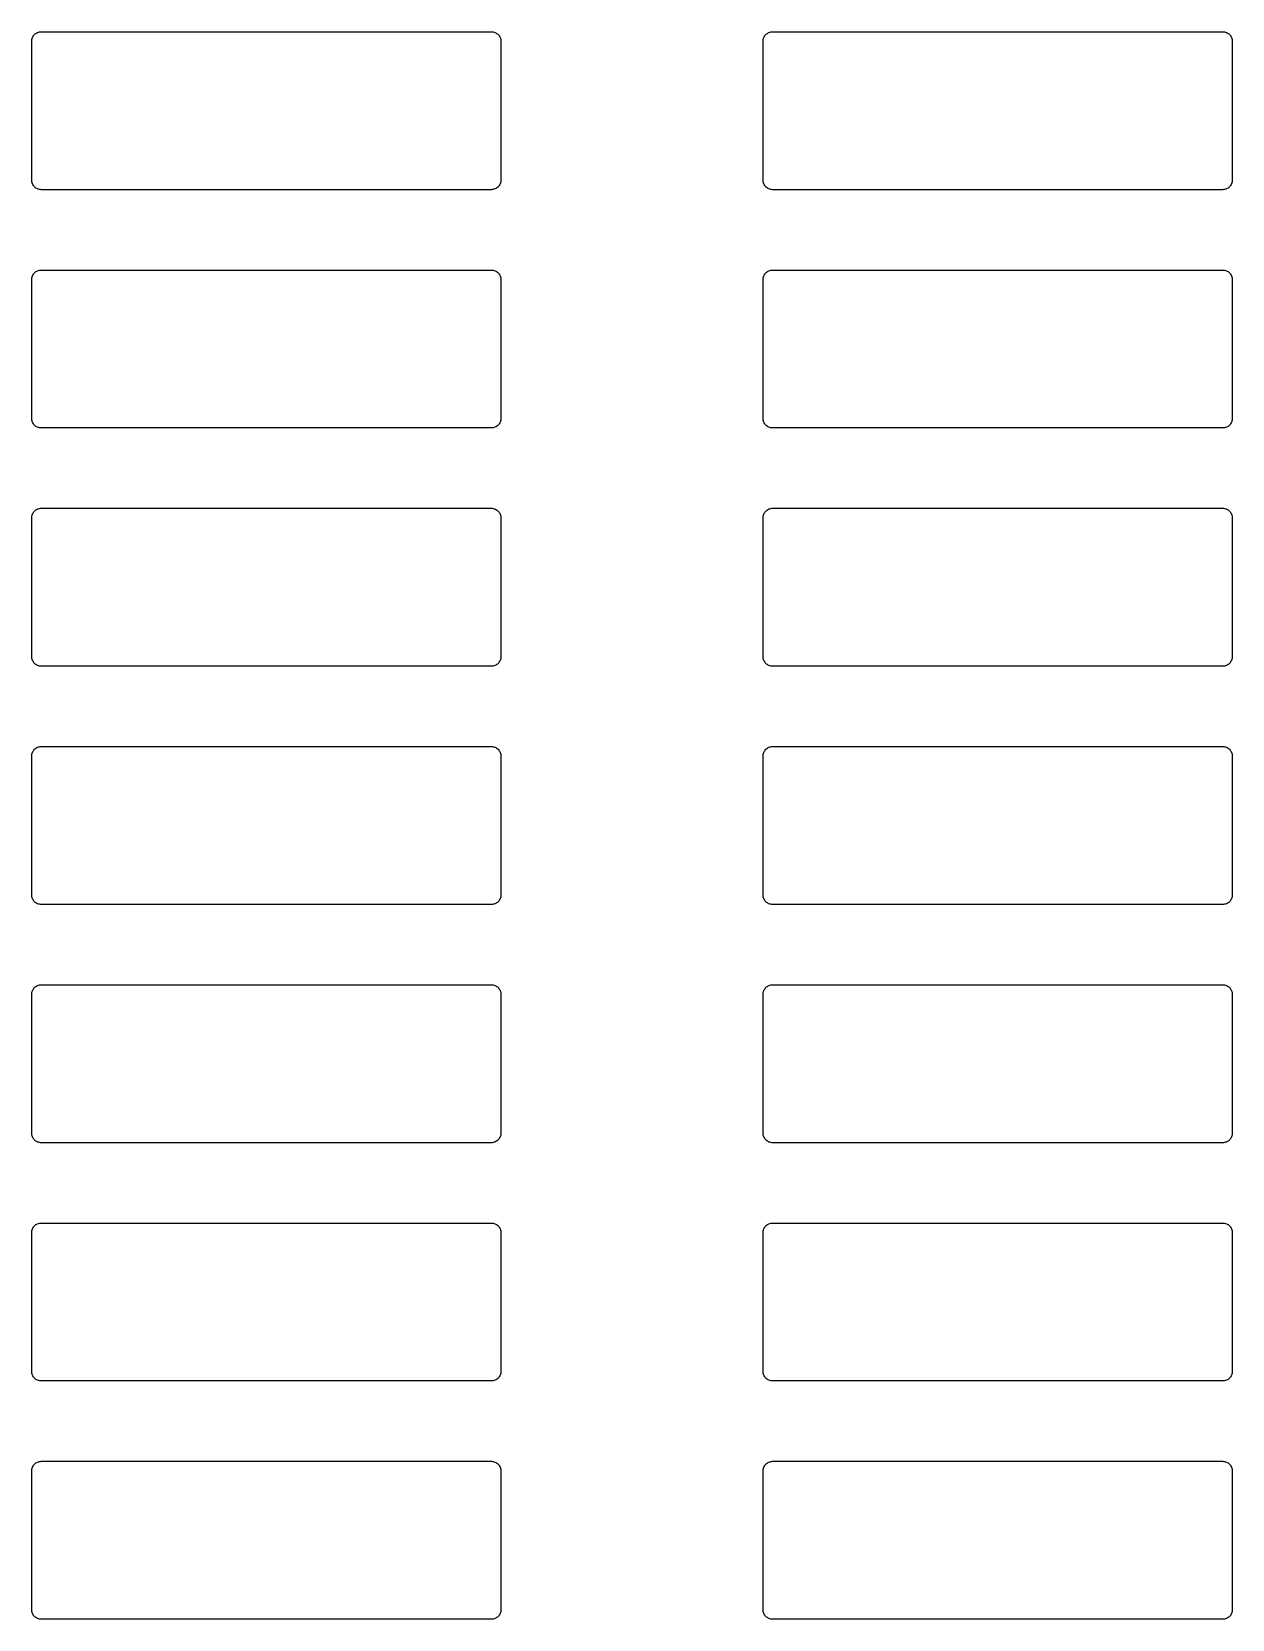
# Model space of a CAD drawing. Extents: x 0.49 to 2.43, y -7.79 to -4.97.
# Drawn here: x 1.8425 to 2.0945, y -5.8162 to -5.483 of the extents above; entities that cross this region are included whole.
import ezdxf

# ---------------------------------------------------------------- set-up
doc = ezdxf.new("R2010")
doc.units = 0
doc.header["$MEASUREMENT"] = 0
doc.layers.add('BLACK', color=7, linetype='CONTINUOUS')

msp = doc.modelspace()

# ---------------------------------------------------------------- linework, layer by layer
at = {"layer": 'BLACK', "linetype": 'CONTINUOUS'}
for p, q in [((1.84294, -5.48377), (1.84307, -5.48362)), ((1.84307, -5.48362), (1.84321, -5.48349)), ((1.84321, -5.48349), (1.84337, -5.48337)), ((1.84337, -5.48337), (1.84354, -5.48327)), ((1.84354, -5.48327), (1.84372, -5.48318)), ((1.84372, -5.48318), (1.84391, -5.48312)), ((1.84391, -5.48312), (1.8441, -5.48307)), ((1.8441, -5.48307), (1.84429, -5.48304)), ((1.84429, -5.48304), (1.84449, -5.48303)), ((1.84449, -5.48303), (1.93898, -5.48303)), ((1.93898, -5.48303), (1.93917, -5.48304)), ((1.93917, -5.48304), (1.93937, -5.48307)), ((1.93937, -5.48307), (1.93956, -5.48312)), ((1.93956, -5.48312), (1.93974, -5.48318)), ((1.93974, -5.48318), (1.93992, -5.48327)), ((1.93992, -5.48327), (1.94009, -5.48337)), ((1.94009, -5.48337), (1.94025, -5.48349)), ((1.94025, -5.48349), (1.9404, -5.48362)), ((1.9404, -5.48362), (1.94053, -5.48377)), ((1.99648, -5.48377), (1.99661, -5.48362)), ((1.99661, -5.48362), (1.99676, -5.48349)), ((1.99676, -5.48349), (1.99692, -5.48337)), ((1.99692, -5.48337), (1.99708, -5.48327)), ((1.99708, -5.48327), (1.99726, -5.48318)), ((1.99726, -5.48318), (1.99745, -5.48312)), ((1.99745, -5.48312), (1.99764, -5.48307)), ((1.99764, -5.48307), (1.99783, -5.48304)), ((1.99783, -5.48304), (1.99803, -5.48303)), ((1.99803, -5.48303), (2.09252, -5.48303)), ((2.09252, -5.48303), (2.09272, -5.48304)), ((2.09272, -5.48304), (2.09291, -5.48307)), ((2.09291, -5.48307), (2.0931, -5.48312)), ((2.0931, -5.48312), (2.09329, -5.48318)), ((2.09329, -5.48318), (2.09347, -5.48327)), ((2.09347, -5.48327), (2.09364, -5.48337)), ((2.09364, -5.48337), (2.09379, -5.48349)), ((2.09379, -5.48349), (2.09394, -5.48362)), ((2.09394, -5.48362), (2.09407, -5.48377)), ((1.84248, -5.48504), (1.84249, -5.48484)), ((1.84248, -5.51417), (1.84248, -5.48504)), ((1.84249, -5.48484), (1.84252, -5.48465)), ((1.84252, -5.48465), (1.84257, -5.48446)), ((1.84257, -5.48446), (1.84263, -5.48427)), ((1.84263, -5.48427), (1.84272, -5.48409)), ((1.84272, -5.48409), (1.84282, -5.48392)), ((1.84282, -5.48392), (1.84294, -5.48377)), ((1.94053, -5.48377), (1.94065, -5.48392)), ((1.94065, -5.48392), (1.94075, -5.48409)), ((1.94075, -5.48409), (1.94083, -5.48427)), ((1.94083, -5.48427), (1.9409, -5.48446)), ((1.9409, -5.48446), (1.94095, -5.48465)), ((1.94095, -5.48465), (1.94097, -5.48484)), ((1.94097, -5.48484), (1.94098, -5.48504)), ((1.94098, -5.48504), (1.94098, -5.51417)), ((1.99602, -5.48504), (1.99603, -5.48484)), ((1.99602, -5.51417), (1.99602, -5.48504)), ((1.99603, -5.48484), (1.99606, -5.48465)), ((1.99606, -5.48465), (1.99611, -5.48446)), ((1.99611, -5.48446), (1.99618, -5.48427)), ((1.99618, -5.48427), (1.99626, -5.48409)), ((1.99626, -5.48409), (1.99636, -5.48392)), ((1.99636, -5.48392), (1.99648, -5.48377)), ((2.09407, -5.48377), (2.09419, -5.48392)), ((2.09419, -5.48392), (2.09429, -5.48409)), ((2.09429, -5.48409), (2.09437, -5.48427)), ((2.09437, -5.48427), (2.09444, -5.48446)), ((2.09444, -5.48446), (2.09449, -5.48465)), ((2.09449, -5.48465), (2.09452, -5.48484)), ((2.09452, -5.48484), (2.09453, -5.48504)), ((2.09453, -5.48504), (2.09453, -5.51417)), ((1.84249, -5.51437), (1.84248, -5.51417)), ((1.84252, -5.51456), (1.84249, -5.51437)), ((1.84257, -5.51476), (1.84252, -5.51456)), ((1.84263, -5.51494), (1.84257, -5.51476)), ((1.84272, -5.51512), (1.84263, -5.51494)), ((1.84282, -5.51529), (1.84272, -5.51512)), ((1.84294, -5.51545), (1.84282, -5.51529)), ((1.84307, -5.51559), (1.84294, -5.51545)), ((1.84321, -5.51573), (1.84307, -5.51559)), ((1.84337, -5.51584), (1.84321, -5.51573)), ((1.84354, -5.51594), (1.84337, -5.51584)), ((1.84372, -5.51603), (1.84354, -5.51594)), ((1.84391, -5.51609), (1.84372, -5.51603)), ((1.8441, -5.51614), (1.84391, -5.51609)), ((1.84429, -5.51617), (1.8441, -5.51614)), ((1.84449, -5.51618), (1.84429, -5.51617)), ((1.93898, -5.51618), (1.84449, -5.51618)), ((1.93917, -5.51617), (1.93898, -5.51618)), ((1.93937, -5.51614), (1.93917, -5.51617)), ((1.93956, -5.51609), (1.93937, -5.51614)), ((1.93974, -5.51603), (1.93956, -5.51609)), ((1.93992, -5.51594), (1.93974, -5.51603)), ((1.94009, -5.51584), (1.93992, -5.51594)), ((1.94025, -5.51573), (1.94009, -5.51584)), ((1.9404, -5.51559), (1.94025, -5.51573)), ((1.94053, -5.51545), (1.9404, -5.51559)), ((1.94065, -5.51529), (1.94053, -5.51545)), ((1.94075, -5.51512), (1.94065, -5.51529)), ((1.94083, -5.51494), (1.94075, -5.51512)), ((1.9409, -5.51476), (1.94083, -5.51494)), ((1.94095, -5.51456), (1.9409, -5.51476)), ((1.94097, -5.51437), (1.94095, -5.51456)), ((1.94098, -5.51417), (1.94097, -5.51437)), ((1.99603, -5.51437), (1.99602, -5.51417)), ((1.99606, -5.51456), (1.99603, -5.51437)), ((1.99611, -5.51476), (1.99606, -5.51456)), ((1.99618, -5.51494), (1.99611, -5.51476)), ((1.99626, -5.51512), (1.99618, -5.51494)), ((1.99636, -5.51529), (1.99626, -5.51512)), ((1.99648, -5.51545), (1.99636, -5.51529)), ((1.99661, -5.51559), (1.99648, -5.51545)), ((1.99676, -5.51573), (1.99661, -5.51559)), ((1.99692, -5.51584), (1.99676, -5.51573)), ((1.99708, -5.51594), (1.99692, -5.51584)), ((1.99726, -5.51603), (1.99708, -5.51594)), ((1.99745, -5.51609), (1.99726, -5.51603)), ((1.99764, -5.51614), (1.99745, -5.51609)), ((1.99783, -5.51617), (1.99764, -5.51614)), ((1.99803, -5.51618), (1.99783, -5.51617)), ((2.09252, -5.51618), (1.99803, -5.51618)), ((2.09272, -5.51617), (2.09252, -5.51618)), ((2.09291, -5.51614), (2.09272, -5.51617)), ((2.0931, -5.51609), (2.09291, -5.51614)), ((2.09329, -5.51603), (2.0931, -5.51609)), ((2.09347, -5.51594), (2.09329, -5.51603)), ((2.09364, -5.51584), (2.09347, -5.51594)), ((2.09379, -5.51573), (2.09364, -5.51584)), ((2.09394, -5.51559), (2.09379, -5.51573)), ((2.09407, -5.51545), (2.09394, -5.51559)), ((2.09419, -5.51529), (2.09407, -5.51545)), ((2.09429, -5.51512), (2.09419, -5.51529)), ((2.09437, -5.51494), (2.09429, -5.51512)), ((2.09444, -5.51476), (2.09437, -5.51494)), ((2.09449, -5.51456), (2.09444, -5.51476)), ((2.09452, -5.51437), (2.09449, -5.51456)), ((2.09453, -5.51417), (2.09452, -5.51437)), ((1.84294, -5.53377), (1.84307, -5.53362)), ((1.84307, -5.53362), (1.84321, -5.53349)), ((1.84321, -5.53349), (1.84337, -5.53337)), ((1.84337, -5.53337), (1.84354, -5.53327)), ((1.84354, -5.53327), (1.84372, -5.53318)), ((1.84372, -5.53318), (1.84391, -5.53312)), ((1.84391, -5.53312), (1.8441, -5.53307)), ((1.8441, -5.53307), (1.84429, -5.53304)), ((1.84429, -5.53304), (1.84449, -5.53303)), ((1.84449, -5.53303), (1.93898, -5.53303)), ((1.93898, -5.53303), (1.93917, -5.53304)), ((1.93917, -5.53304), (1.93937, -5.53307)), ((1.93937, -5.53307), (1.93956, -5.53312)), ((1.93956, -5.53312), (1.93974, -5.53318)), ((1.93974, -5.53318), (1.93992, -5.53327)), ((1.93992, -5.53327), (1.94009, -5.53337)), ((1.94009, -5.53337), (1.94025, -5.53349)), ((1.94025, -5.53349), (1.9404, -5.53362)), ((1.9404, -5.53362), (1.94053, -5.53377)), ((1.99648, -5.53377), (1.99661, -5.53362)), ((1.99661, -5.53362), (1.99676, -5.53349)), ((1.99676, -5.53349), (1.99692, -5.53337)), ((1.99692, -5.53337), (1.99708, -5.53327)), ((1.99708, -5.53327), (1.99726, -5.53318)), ((1.99726, -5.53318), (1.99745, -5.53312)), ((1.99745, -5.53312), (1.99764, -5.53307)), ((1.99764, -5.53307), (1.99783, -5.53304)), ((1.99783, -5.53304), (1.99803, -5.53303)), ((1.99803, -5.53303), (2.09252, -5.53303)), ((2.09252, -5.53303), (2.09272, -5.53304)), ((2.09272, -5.53304), (2.09291, -5.53307)), ((2.09291, -5.53307), (2.0931, -5.53312)), ((2.0931, -5.53312), (2.09329, -5.53318)), ((2.09329, -5.53318), (2.09347, -5.53327)), ((2.09347, -5.53327), (2.09364, -5.53337)), ((2.09364, -5.53337), (2.09379, -5.53349)), ((2.09379, -5.53349), (2.09394, -5.53362)), ((2.09394, -5.53362), (2.09407, -5.53377)), ((1.84248, -5.53504), (1.84249, -5.53484)), ((1.84248, -5.56417), (1.84248, -5.53504)), ((1.84249, -5.53484), (1.84252, -5.53465)), ((1.84252, -5.53465), (1.84257, -5.53446)), ((1.84257, -5.53446), (1.84263, -5.53427)), ((1.84263, -5.53427), (1.84272, -5.53409)), ((1.84272, -5.53409), (1.84282, -5.53392)), ((1.84282, -5.53392), (1.84294, -5.53377)), ((1.94053, -5.53377), (1.94065, -5.53392)), ((1.94065, -5.53392), (1.94075, -5.53409)), ((1.94075, -5.53409), (1.94083, -5.53427)), ((1.94083, -5.53427), (1.9409, -5.53446)), ((1.9409, -5.53446), (1.94095, -5.53465)), ((1.94095, -5.53465), (1.94097, -5.53484)), ((1.94097, -5.53484), (1.94098, -5.53504)), ((1.94098, -5.53504), (1.94098, -5.56417)), ((1.99602, -5.53504), (1.99603, -5.53484)), ((1.99602, -5.56417), (1.99602, -5.53504)), ((1.99603, -5.53484), (1.99606, -5.53465)), ((1.99606, -5.53465), (1.99611, -5.53446)), ((1.99611, -5.53446), (1.99618, -5.53427)), ((1.99618, -5.53427), (1.99626, -5.53409)), ((1.99626, -5.53409), (1.99636, -5.53392)), ((1.99636, -5.53392), (1.99648, -5.53377)), ((2.09407, -5.53377), (2.09419, -5.53392)), ((2.09419, -5.53392), (2.09429, -5.53409)), ((2.09429, -5.53409), (2.09437, -5.53427)), ((2.09437, -5.53427), (2.09444, -5.53446)), ((2.09444, -5.53446), (2.09449, -5.53465)), ((2.09449, -5.53465), (2.09452, -5.53484)), ((2.09452, -5.53484), (2.09453, -5.53504)), ((2.09453, -5.53504), (2.09453, -5.56417)), ((1.84249, -5.56437), (1.84248, -5.56417)), ((1.84252, -5.56456), (1.84249, -5.56437)), ((1.84257, -5.56476), (1.84252, -5.56456)), ((1.84263, -5.56494), (1.84257, -5.56476)), ((1.84272, -5.56512), (1.84263, -5.56494)), ((1.84282, -5.56529), (1.84272, -5.56512)), ((1.84294, -5.56545), (1.84282, -5.56529)), ((1.84307, -5.56559), (1.84294, -5.56545)), ((1.84321, -5.56573), (1.84307, -5.56559)), ((1.84337, -5.56584), (1.84321, -5.56573)), ((1.84354, -5.56594), (1.84337, -5.56584)), ((1.84372, -5.56603), (1.84354, -5.56594)), ((1.84391, -5.56609), (1.84372, -5.56603)), ((1.8441, -5.56614), (1.84391, -5.56609)), ((1.84429, -5.56617), (1.8441, -5.56614)), ((1.84449, -5.56618), (1.84429, -5.56617)), ((1.93898, -5.56618), (1.84449, -5.56618)), ((1.93917, -5.56617), (1.93898, -5.56618)), ((1.93937, -5.56614), (1.93917, -5.56617)), ((1.93956, -5.56609), (1.93937, -5.56614)), ((1.93974, -5.56603), (1.93956, -5.56609)), ((1.93992, -5.56594), (1.93974, -5.56603)), ((1.94009, -5.56584), (1.93992, -5.56594)), ((1.94025, -5.56573), (1.94009, -5.56584)), ((1.9404, -5.56559), (1.94025, -5.56573)), ((1.94053, -5.56545), (1.9404, -5.56559)), ((1.94065, -5.56529), (1.94053, -5.56545)), ((1.94075, -5.56512), (1.94065, -5.56529)), ((1.94083, -5.56494), (1.94075, -5.56512)), ((1.9409, -5.56476), (1.94083, -5.56494)), ((1.94095, -5.56456), (1.9409, -5.56476)), ((1.94097, -5.56437), (1.94095, -5.56456)), ((1.94098, -5.56417), (1.94097, -5.56437)), ((1.99603, -5.56437), (1.99602, -5.56417)), ((1.99606, -5.56456), (1.99603, -5.56437)), ((1.99611, -5.56476), (1.99606, -5.56456)), ((1.99618, -5.56494), (1.99611, -5.56476)), ((1.99626, -5.56512), (1.99618, -5.56494)), ((1.99636, -5.56529), (1.99626, -5.56512)), ((1.99648, -5.56545), (1.99636, -5.56529)), ((1.99661, -5.56559), (1.99648, -5.56545)), ((1.99676, -5.56573), (1.99661, -5.56559)), ((1.99692, -5.56584), (1.99676, -5.56573)), ((1.99708, -5.56594), (1.99692, -5.56584)), ((1.99726, -5.56603), (1.99708, -5.56594)), ((1.99745, -5.56609), (1.99726, -5.56603)), ((1.99764, -5.56614), (1.99745, -5.56609)), ((1.99783, -5.56617), (1.99764, -5.56614)), ((1.99803, -5.56618), (1.99783, -5.56617)), ((2.09252, -5.56618), (1.99803, -5.56618)), ((2.09272, -5.56617), (2.09252, -5.56618)), ((2.09291, -5.56614), (2.09272, -5.56617)), ((2.0931, -5.56609), (2.09291, -5.56614)), ((2.09329, -5.56603), (2.0931, -5.56609)), ((2.09347, -5.56594), (2.09329, -5.56603)), ((2.09364, -5.56584), (2.09347, -5.56594)), ((2.09379, -5.56573), (2.09364, -5.56584)), ((2.09394, -5.56559), (2.09379, -5.56573)), ((2.09407, -5.56545), (2.09394, -5.56559)), ((2.09419, -5.56529), (2.09407, -5.56545)), ((2.09429, -5.56512), (2.09419, -5.56529)), ((2.09437, -5.56494), (2.09429, -5.56512)), ((2.09444, -5.56476), (2.09437, -5.56494)), ((2.09449, -5.56456), (2.09444, -5.56476)), ((2.09452, -5.56437), (2.09449, -5.56456)), ((2.09453, -5.56417), (2.09452, -5.56437)), ((1.84307, -5.58362), (1.84321, -5.58349)), ((1.84321, -5.58349), (1.84337, -5.58337)), ((1.84337, -5.58337), (1.84354, -5.58327)), ((1.84354, -5.58327), (1.84372, -5.58318)), ((1.84372, -5.58318), (1.84391, -5.58312)), ((1.84391, -5.58312), (1.8441, -5.58307)), ((1.8441, -5.58307), (1.84429, -5.58304)), ((1.84429, -5.58304), (1.84449, -5.58303)), ((1.84449, -5.58303), (1.93898, -5.58303)), ((1.93898, -5.58303), (1.93917, -5.58304)), ((1.93917, -5.58304), (1.93937, -5.58307)), ((1.93937, -5.58307), (1.93956, -5.58312)), ((1.93956, -5.58312), (1.93974, -5.58318)), ((1.93974, -5.58318), (1.93992, -5.58327)), ((1.93992, -5.58327), (1.94009, -5.58337)), ((1.94009, -5.58337), (1.94025, -5.58349)), ((1.94025, -5.58349), (1.9404, -5.58362)), ((1.99661, -5.58362), (1.99676, -5.58349)), ((1.99676, -5.58349), (1.99692, -5.58337)), ((1.99692, -5.58337), (1.99708, -5.58327)), ((1.99708, -5.58327), (1.99726, -5.58318)), ((1.99726, -5.58318), (1.99745, -5.58312)), ((1.99745, -5.58312), (1.99764, -5.58307)), ((1.99764, -5.58307), (1.99783, -5.58304)), ((1.99783, -5.58304), (1.99803, -5.58303)), ((1.99803, -5.58303), (2.09252, -5.58303)), ((2.09252, -5.58303), (2.09272, -5.58304)), ((2.09272, -5.58304), (2.09291, -5.58307)), ((2.09291, -5.58307), (2.0931, -5.58312)), ((2.0931, -5.58312), (2.09329, -5.58318)), ((2.09329, -5.58318), (2.09347, -5.58327)), ((2.09347, -5.58327), (2.09364, -5.58337)), ((2.09364, -5.58337), (2.09379, -5.58349)), ((2.09379, -5.58349), (2.09394, -5.58362)), ((1.84248, -5.58504), (1.84249, -5.58484)), ((1.84248, -5.61417), (1.84248, -5.58504)), ((1.84249, -5.58484), (1.84252, -5.58465)), ((1.84252, -5.58465), (1.84257, -5.58446)), ((1.84257, -5.58446), (1.84263, -5.58427)), ((1.84263, -5.58427), (1.84272, -5.58409)), ((1.84272, -5.58409), (1.84282, -5.58392)), ((1.84282, -5.58392), (1.84294, -5.58377)), ((1.84294, -5.58377), (1.84307, -5.58362)), ((1.9404, -5.58362), (1.94053, -5.58377)), ((1.94053, -5.58377), (1.94065, -5.58392)), ((1.94065, -5.58392), (1.94075, -5.58409)), ((1.94075, -5.58409), (1.94083, -5.58427)), ((1.94083, -5.58427), (1.9409, -5.58446)), ((1.9409, -5.58446), (1.94095, -5.58465)), ((1.94095, -5.58465), (1.94097, -5.58484)), ((1.94097, -5.58484), (1.94098, -5.58504)), ((1.94098, -5.58504), (1.94098, -5.61417)), ((1.99602, -5.58504), (1.99603, -5.58484)), ((1.99602, -5.61417), (1.99602, -5.58504)), ((1.99603, -5.58484), (1.99606, -5.58465)), ((1.99606, -5.58465), (1.99611, -5.58446)), ((1.99611, -5.58446), (1.99618, -5.58427)), ((1.99618, -5.58427), (1.99626, -5.58409)), ((1.99626, -5.58409), (1.99636, -5.58392)), ((1.99636, -5.58392), (1.99648, -5.58377)), ((1.99648, -5.58377), (1.99661, -5.58362)), ((2.09394, -5.58362), (2.09407, -5.58377)), ((2.09407, -5.58377), (2.09419, -5.58392)), ((2.09419, -5.58392), (2.09429, -5.58409)), ((2.09429, -5.58409), (2.09437, -5.58427)), ((2.09437, -5.58427), (2.09444, -5.58446)), ((2.09444, -5.58446), (2.09449, -5.58465)), ((2.09449, -5.58465), (2.09452, -5.58484)), ((2.09452, -5.58484), (2.09453, -5.58504)), ((2.09453, -5.58504), (2.09453, -5.61417)), ((1.84249, -5.61437), (1.84248, -5.61417)), ((1.84252, -5.61456), (1.84249, -5.61437)), ((1.84257, -5.61476), (1.84252, -5.61456)), ((1.84263, -5.61494), (1.84257, -5.61476)), ((1.84272, -5.61512), (1.84263, -5.61494)), ((1.84282, -5.61529), (1.84272, -5.61512)), ((1.84294, -5.61545), (1.84282, -5.61529)), ((1.84307, -5.61559), (1.84294, -5.61545)), ((1.84321, -5.61573), (1.84307, -5.61559)), ((1.84337, -5.61584), (1.84321, -5.61573)), ((1.84354, -5.61594), (1.84337, -5.61584)), ((1.84372, -5.61603), (1.84354, -5.61594)), ((1.84391, -5.61609), (1.84372, -5.61603)), ((1.8441, -5.61614), (1.84391, -5.61609)), ((1.84429, -5.61617), (1.8441, -5.61614)), ((1.84449, -5.61618), (1.84429, -5.61617)), ((1.93898, -5.61618), (1.84449, -5.61618)), ((1.93917, -5.61617), (1.93898, -5.61618)), ((1.93937, -5.61614), (1.93917, -5.61617)), ((1.93956, -5.61609), (1.93937, -5.61614)), ((1.93974, -5.61603), (1.93956, -5.61609)), ((1.93992, -5.61594), (1.93974, -5.61603)), ((1.94009, -5.61584), (1.93992, -5.61594)), ((1.94025, -5.61573), (1.94009, -5.61584)), ((1.9404, -5.61559), (1.94025, -5.61573)), ((1.94053, -5.61545), (1.9404, -5.61559)), ((1.94065, -5.61529), (1.94053, -5.61545)), ((1.94075, -5.61512), (1.94065, -5.61529)), ((1.94083, -5.61494), (1.94075, -5.61512)), ((1.9409, -5.61476), (1.94083, -5.61494)), ((1.94095, -5.61456), (1.9409, -5.61476)), ((1.94097, -5.61437), (1.94095, -5.61456)), ((1.94098, -5.61417), (1.94097, -5.61437)), ((1.99603, -5.61437), (1.99602, -5.61417)), ((1.99606, -5.61456), (1.99603, -5.61437)), ((1.99611, -5.61476), (1.99606, -5.61456)), ((1.99618, -5.61494), (1.99611, -5.61476)), ((1.99626, -5.61512), (1.99618, -5.61494)), ((1.99636, -5.61529), (1.99626, -5.61512)), ((1.99648, -5.61545), (1.99636, -5.61529)), ((1.99661, -5.61559), (1.99648, -5.61545)), ((1.99676, -5.61573), (1.99661, -5.61559)), ((1.99692, -5.61584), (1.99676, -5.61573)), ((1.99708, -5.61594), (1.99692, -5.61584)), ((1.99726, -5.61603), (1.99708, -5.61594)), ((1.99745, -5.61609), (1.99726, -5.61603)), ((1.99764, -5.61614), (1.99745, -5.61609)), ((1.99783, -5.61617), (1.99764, -5.61614)), ((1.99803, -5.61618), (1.99783, -5.61617)), ((2.09252, -5.61618), (1.99803, -5.61618)), ((2.09272, -5.61617), (2.09252, -5.61618)), ((2.09291, -5.61614), (2.09272, -5.61617)), ((2.0931, -5.61609), (2.09291, -5.61614)), ((2.09329, -5.61603), (2.0931, -5.61609)), ((2.09347, -5.61594), (2.09329, -5.61603)), ((2.09364, -5.61584), (2.09347, -5.61594)), ((2.09379, -5.61573), (2.09364, -5.61584)), ((2.09394, -5.61559), (2.09379, -5.61573)), ((2.09407, -5.61545), (2.09394, -5.61559)), ((2.09419, -5.61529), (2.09407, -5.61545)), ((2.09429, -5.61512), (2.09419, -5.61529)), ((2.09437, -5.61494), (2.09429, -5.61512)), ((2.09444, -5.61476), (2.09437, -5.61494)), ((2.09449, -5.61456), (2.09444, -5.61476)), ((2.09452, -5.61437), (2.09449, -5.61456)), ((2.09453, -5.61417), (2.09452, -5.61437)), ((1.84307, -5.63362), (1.84321, -5.63349)), ((1.84321, -5.63349), (1.84337, -5.63337)), ((1.84337, -5.63337), (1.84354, -5.63327)), ((1.84354, -5.63327), (1.84372, -5.63318)), ((1.84372, -5.63318), (1.84391, -5.63312)), ((1.84391, -5.63312), (1.8441, -5.63307)), ((1.8441, -5.63307), (1.84429, -5.63304)), ((1.84429, -5.63304), (1.84449, -5.63303)), ((1.84449, -5.63303), (1.93898, -5.63303)), ((1.93898, -5.63303), (1.93917, -5.63304)), ((1.93917, -5.63304), (1.93937, -5.63307)), ((1.93937, -5.63307), (1.93956, -5.63312)), ((1.93956, -5.63312), (1.93974, -5.63318)), ((1.93974, -5.63318), (1.93992, -5.63327)), ((1.93992, -5.63327), (1.94009, -5.63337)), ((1.94009, -5.63337), (1.94025, -5.63349)), ((1.94025, -5.63349), (1.9404, -5.63362)), ((1.99661, -5.63362), (1.99676, -5.63349)), ((1.99676, -5.63349), (1.99692, -5.63337)), ((1.99692, -5.63337), (1.99708, -5.63327)), ((1.99708, -5.63327), (1.99726, -5.63318)), ((1.99726, -5.63318), (1.99745, -5.63312)), ((1.99745, -5.63312), (1.99764, -5.63307)), ((1.99764, -5.63307), (1.99783, -5.63304)), ((1.99783, -5.63304), (1.99803, -5.63303)), ((1.99803, -5.63303), (2.09252, -5.63303)), ((2.09252, -5.63303), (2.09272, -5.63304)), ((2.09272, -5.63304), (2.09291, -5.63307)), ((2.09291, -5.63307), (2.0931, -5.63312)), ((2.0931, -5.63312), (2.09329, -5.63318)), ((2.09329, -5.63318), (2.09347, -5.63327)), ((2.09347, -5.63327), (2.09364, -5.63337)), ((2.09364, -5.63337), (2.09379, -5.63349)), ((2.09379, -5.63349), (2.09394, -5.63362)), ((1.84248, -5.63504), (1.84249, -5.63484)), ((1.84248, -5.66417), (1.84248, -5.63504)), ((1.84249, -5.63484), (1.84252, -5.63465)), ((1.84252, -5.63465), (1.84257, -5.63446)), ((1.84257, -5.63446), (1.84263, -5.63427)), ((1.84263, -5.63427), (1.84272, -5.63409)), ((1.84272, -5.63409), (1.84282, -5.63392)), ((1.84282, -5.63392), (1.84294, -5.63377)), ((1.84294, -5.63377), (1.84307, -5.63362)), ((1.9404, -5.63362), (1.94053, -5.63377)), ((1.94053, -5.63377), (1.94065, -5.63392)), ((1.94065, -5.63392), (1.94075, -5.63409)), ((1.94075, -5.63409), (1.94083, -5.63427)), ((1.94083, -5.63427), (1.9409, -5.63446)), ((1.9409, -5.63446), (1.94095, -5.63465)), ((1.94095, -5.63465), (1.94097, -5.63484)), ((1.94097, -5.63484), (1.94098, -5.63504)), ((1.94098, -5.63504), (1.94098, -5.66417)), ((1.99602, -5.63504), (1.99603, -5.63484)), ((1.99602, -5.66417), (1.99602, -5.63504)), ((1.99603, -5.63484), (1.99606, -5.63465)), ((1.99606, -5.63465), (1.99611, -5.63446)), ((1.99611, -5.63446), (1.99618, -5.63427)), ((1.99618, -5.63427), (1.99626, -5.63409)), ((1.99626, -5.63409), (1.99636, -5.63392)), ((1.99636, -5.63392), (1.99648, -5.63377)), ((1.99648, -5.63377), (1.99661, -5.63362)), ((2.09394, -5.63362), (2.09407, -5.63377)), ((2.09407, -5.63377), (2.09419, -5.63392)), ((2.09419, -5.63392), (2.09429, -5.63409)), ((2.09429, -5.63409), (2.09437, -5.63427)), ((2.09437, -5.63427), (2.09444, -5.63446)), ((2.09444, -5.63446), (2.09449, -5.63465)), ((2.09449, -5.63465), (2.09452, -5.63484)), ((2.09452, -5.63484), (2.09453, -5.63504)), ((2.09453, -5.63504), (2.09453, -5.66417)), ((1.84249, -5.66437), (1.84248, -5.66417)), ((1.84252, -5.66456), (1.84249, -5.66437)), ((1.84257, -5.66476), (1.84252, -5.66456)), ((1.84263, -5.66494), (1.84257, -5.66476)), ((1.84272, -5.66512), (1.84263, -5.66494)), ((1.84282, -5.66529), (1.84272, -5.66512)), ((1.84294, -5.66545), (1.84282, -5.66529)), ((1.84307, -5.66559), (1.84294, -5.66545)), ((1.84321, -5.66573), (1.84307, -5.66559)), ((1.84337, -5.66584), (1.84321, -5.66573)), ((1.84354, -5.66594), (1.84337, -5.66584)), ((1.84372, -5.66603), (1.84354, -5.66594)), ((1.84391, -5.66609), (1.84372, -5.66603)), ((1.8441, -5.66614), (1.84391, -5.66609)), ((1.84429, -5.66617), (1.8441, -5.66614)), ((1.84449, -5.66618), (1.84429, -5.66617)), ((1.93898, -5.66618), (1.84449, -5.66618)), ((1.93917, -5.66617), (1.93898, -5.66618)), ((1.93937, -5.66614), (1.93917, -5.66617)), ((1.93956, -5.66609), (1.93937, -5.66614)), ((1.93974, -5.66603), (1.93956, -5.66609)), ((1.93992, -5.66594), (1.93974, -5.66603)), ((1.94009, -5.66584), (1.93992, -5.66594)), ((1.94025, -5.66573), (1.94009, -5.66584)), ((1.9404, -5.66559), (1.94025, -5.66573)), ((1.94053, -5.66545), (1.9404, -5.66559)), ((1.94065, -5.66529), (1.94053, -5.66545)), ((1.94075, -5.66512), (1.94065, -5.66529)), ((1.94083, -5.66494), (1.94075, -5.66512)), ((1.9409, -5.66476), (1.94083, -5.66494)), ((1.94095, -5.66456), (1.9409, -5.66476)), ((1.94097, -5.66437), (1.94095, -5.66456)), ((1.94098, -5.66417), (1.94097, -5.66437)), ((1.99603, -5.66437), (1.99602, -5.66417)), ((1.99606, -5.66456), (1.99603, -5.66437)), ((1.99611, -5.66476), (1.99606, -5.66456)), ((1.99618, -5.66494), (1.99611, -5.66476)), ((1.99626, -5.66512), (1.99618, -5.66494)), ((1.99636, -5.66529), (1.99626, -5.66512)), ((1.99648, -5.66545), (1.99636, -5.66529)), ((1.99661, -5.66559), (1.99648, -5.66545)), ((1.99676, -5.66573), (1.99661, -5.66559)), ((1.99692, -5.66584), (1.99676, -5.66573)), ((1.99708, -5.66594), (1.99692, -5.66584)), ((1.99726, -5.66603), (1.99708, -5.66594)), ((1.99745, -5.66609), (1.99726, -5.66603)), ((1.99764, -5.66614), (1.99745, -5.66609)), ((1.99783, -5.66617), (1.99764, -5.66614)), ((1.99803, -5.66618), (1.99783, -5.66617)), ((2.09252, -5.66618), (1.99803, -5.66618)), ((2.09272, -5.66617), (2.09252, -5.66618)), ((2.09291, -5.66614), (2.09272, -5.66617)), ((2.0931, -5.66609), (2.09291, -5.66614)), ((2.09329, -5.66603), (2.0931, -5.66609)), ((2.09347, -5.66594), (2.09329, -5.66603)), ((2.09364, -5.66584), (2.09347, -5.66594)), ((2.09379, -5.66573), (2.09364, -5.66584)), ((2.09394, -5.66559), (2.09379, -5.66573)), ((2.09407, -5.66545), (2.09394, -5.66559)), ((2.09419, -5.66529), (2.09407, -5.66545)), ((2.09429, -5.66512), (2.09419, -5.66529)), ((2.09437, -5.66494), (2.09429, -5.66512)), ((2.09444, -5.66476), (2.09437, -5.66494)), ((2.09449, -5.66456), (2.09444, -5.66476)), ((2.09452, -5.66437), (2.09449, -5.66456)), ((2.09453, -5.66417), (2.09452, -5.66437)), ((1.84307, -5.68362), (1.84321, -5.68349)), ((1.84321, -5.68349), (1.84337, -5.68337)), ((1.84337, -5.68337), (1.84354, -5.68327)), ((1.84354, -5.68327), (1.84372, -5.68318)), ((1.84372, -5.68318), (1.84391, -5.68312)), ((1.84391, -5.68312), (1.8441, -5.68307)), ((1.8441, -5.68307), (1.84429, -5.68304)), ((1.84429, -5.68304), (1.84449, -5.68303)), ((1.84449, -5.68303), (1.93898, -5.68303)), ((1.93898, -5.68303), (1.93917, -5.68304)), ((1.93917, -5.68304), (1.93937, -5.68307)), ((1.93937, -5.68307), (1.93956, -5.68312)), ((1.93956, -5.68312), (1.93974, -5.68318)), ((1.93974, -5.68318), (1.93992, -5.68327)), ((1.93992, -5.68327), (1.94009, -5.68337)), ((1.94009, -5.68337), (1.94025, -5.68349)), ((1.94025, -5.68349), (1.9404, -5.68362)), ((1.99661, -5.68362), (1.99676, -5.68349)), ((1.99676, -5.68349), (1.99692, -5.68337)), ((1.99692, -5.68337), (1.99708, -5.68327)), ((1.99708, -5.68327), (1.99726, -5.68318)), ((1.99726, -5.68318), (1.99745, -5.68312)), ((1.99745, -5.68312), (1.99764, -5.68307)), ((1.99764, -5.68307), (1.99783, -5.68304)), ((1.99783, -5.68304), (1.99803, -5.68303)), ((1.99803, -5.68303), (2.09252, -5.68303)), ((2.09252, -5.68303), (2.09272, -5.68304)), ((2.09272, -5.68304), (2.09291, -5.68307)), ((2.09291, -5.68307), (2.0931, -5.68312)), ((2.0931, -5.68312), (2.09329, -5.68318)), ((2.09329, -5.68318), (2.09347, -5.68327)), ((2.09347, -5.68327), (2.09364, -5.68337)), ((2.09364, -5.68337), (2.09379, -5.68349)), ((2.09379, -5.68349), (2.09394, -5.68362)), ((1.84248, -5.68504), (1.84249, -5.68484)), ((1.84248, -5.71417), (1.84248, -5.68504)), ((1.84249, -5.68484), (1.84252, -5.68465)), ((1.84252, -5.68465), (1.84257, -5.68446)), ((1.84257, -5.68446), (1.84263, -5.68427)), ((1.84263, -5.68427), (1.84272, -5.68409)), ((1.84272, -5.68409), (1.84282, -5.68392)), ((1.84282, -5.68392), (1.84294, -5.68377)), ((1.84294, -5.68377), (1.84307, -5.68362)), ((1.9404, -5.68362), (1.94053, -5.68377)), ((1.94053, -5.68377), (1.94065, -5.68392)), ((1.94065, -5.68392), (1.94075, -5.68409)), ((1.94075, -5.68409), (1.94083, -5.68427)), ((1.94083, -5.68427), (1.9409, -5.68446)), ((1.9409, -5.68446), (1.94095, -5.68465)), ((1.94095, -5.68465), (1.94097, -5.68484)), ((1.94097, -5.68484), (1.94098, -5.68504)), ((1.94098, -5.68504), (1.94098, -5.71417)), ((1.99602, -5.68504), (1.99603, -5.68484)), ((1.99602, -5.71417), (1.99602, -5.68504)), ((1.99603, -5.68484), (1.99606, -5.68465)), ((1.99606, -5.68465), (1.99611, -5.68446)), ((1.99611, -5.68446), (1.99618, -5.68427)), ((1.99618, -5.68427), (1.99626, -5.68409)), ((1.99626, -5.68409), (1.99636, -5.68392)), ((1.99636, -5.68392), (1.99648, -5.68377)), ((1.99648, -5.68377), (1.99661, -5.68362)), ((2.09394, -5.68362), (2.09407, -5.68377)), ((2.09407, -5.68377), (2.09419, -5.68392)), ((2.09419, -5.68392), (2.09429, -5.68409)), ((2.09429, -5.68409), (2.09437, -5.68427)), ((2.09437, -5.68427), (2.09444, -5.68446)), ((2.09444, -5.68446), (2.09449, -5.68465)), ((2.09449, -5.68465), (2.09452, -5.68484)), ((2.09452, -5.68484), (2.09453, -5.68504)), ((2.09453, -5.68504), (2.09453, -5.71417)), ((1.84249, -5.71437), (1.84248, -5.71417)), ((1.84252, -5.71456), (1.84249, -5.71437)), ((1.84257, -5.71476), (1.84252, -5.71456)), ((1.84263, -5.71494), (1.84257, -5.71476)), ((1.84272, -5.71512), (1.84263, -5.71494)), ((1.84282, -5.71529), (1.84272, -5.71512)), ((1.84294, -5.71545), (1.84282, -5.71529)), ((1.84307, -5.71559), (1.84294, -5.71545)), ((1.84321, -5.71573), (1.84307, -5.71559)), ((1.84337, -5.71584), (1.84321, -5.71573)), ((1.84354, -5.71594), (1.84337, -5.71584)), ((1.84372, -5.71603), (1.84354, -5.71594)), ((1.84391, -5.71609), (1.84372, -5.71603)), ((1.8441, -5.71614), (1.84391, -5.71609)), ((1.84429, -5.71617), (1.8441, -5.71614)), ((1.84449, -5.71618), (1.84429, -5.71617)), ((1.93898, -5.71618), (1.84449, -5.71618)), ((1.93917, -5.71617), (1.93898, -5.71618)), ((1.93937, -5.71614), (1.93917, -5.71617)), ((1.93956, -5.71609), (1.93937, -5.71614)), ((1.93974, -5.71603), (1.93956, -5.71609)), ((1.93992, -5.71594), (1.93974, -5.71603)), ((1.94009, -5.71584), (1.93992, -5.71594)), ((1.94025, -5.71573), (1.94009, -5.71584)), ((1.9404, -5.71559), (1.94025, -5.71573)), ((1.94053, -5.71545), (1.9404, -5.71559)), ((1.94065, -5.71529), (1.94053, -5.71545)), ((1.94075, -5.71512), (1.94065, -5.71529)), ((1.94083, -5.71494), (1.94075, -5.71512)), ((1.9409, -5.71476), (1.94083, -5.71494)), ((1.94095, -5.71456), (1.9409, -5.71476)), ((1.94097, -5.71437), (1.94095, -5.71456)), ((1.94098, -5.71417), (1.94097, -5.71437)), ((1.99603, -5.71437), (1.99602, -5.71417)), ((1.99606, -5.71456), (1.99603, -5.71437)), ((1.99611, -5.71476), (1.99606, -5.71456)), ((1.99618, -5.71494), (1.99611, -5.71476)), ((1.99626, -5.71512), (1.99618, -5.71494)), ((1.99636, -5.71529), (1.99626, -5.71512)), ((1.99648, -5.71545), (1.99636, -5.71529)), ((1.99661, -5.71559), (1.99648, -5.71545)), ((1.99676, -5.71573), (1.99661, -5.71559)), ((1.99692, -5.71584), (1.99676, -5.71573)), ((1.99708, -5.71594), (1.99692, -5.71584)), ((1.99726, -5.71603), (1.99708, -5.71594)), ((1.99745, -5.71609), (1.99726, -5.71603)), ((1.99764, -5.71614), (1.99745, -5.71609)), ((1.99783, -5.71617), (1.99764, -5.71614)), ((1.99803, -5.71618), (1.99783, -5.71617)), ((2.09252, -5.71618), (1.99803, -5.71618)), ((2.09272, -5.71617), (2.09252, -5.71618)), ((2.09291, -5.71614), (2.09272, -5.71617)), ((2.0931, -5.71609), (2.09291, -5.71614)), ((2.09329, -5.71603), (2.0931, -5.71609)), ((2.09347, -5.71594), (2.09329, -5.71603)), ((2.09364, -5.71584), (2.09347, -5.71594)), ((2.09379, -5.71573), (2.09364, -5.71584)), ((2.09394, -5.71559), (2.09379, -5.71573)), ((2.09407, -5.71545), (2.09394, -5.71559)), ((2.09419, -5.71529), (2.09407, -5.71545)), ((2.09429, -5.71512), (2.09419, -5.71529)), ((2.09437, -5.71494), (2.09429, -5.71512)), ((2.09444, -5.71476), (2.09437, -5.71494)), ((2.09449, -5.71456), (2.09444, -5.71476)), ((2.09452, -5.71437), (2.09449, -5.71456)), ((2.09453, -5.71417), (2.09452, -5.71437)), ((1.84307, -5.73362), (1.84321, -5.73349)), ((1.84321, -5.73349), (1.84337, -5.73337)), ((1.84337, -5.73337), (1.84354, -5.73327)), ((1.84354, -5.73327), (1.84372, -5.73318)), ((1.84372, -5.73318), (1.84391, -5.73312)), ((1.84391, -5.73312), (1.8441, -5.73307)), ((1.8441, -5.73307), (1.84429, -5.73304)), ((1.84429, -5.73304), (1.84449, -5.73303)), ((1.84449, -5.73303), (1.93898, -5.73303)), ((1.93898, -5.73303), (1.93917, -5.73304)), ((1.93917, -5.73304), (1.93937, -5.73307)), ((1.93937, -5.73307), (1.93956, -5.73312)), ((1.93956, -5.73312), (1.93974, -5.73318)), ((1.93974, -5.73318), (1.93992, -5.73327)), ((1.93992, -5.73327), (1.94009, -5.73337)), ((1.94009, -5.73337), (1.94025, -5.73349)), ((1.94025, -5.73349), (1.9404, -5.73362)), ((1.99661, -5.73362), (1.99676, -5.73349)), ((1.99676, -5.73349), (1.99692, -5.73337)), ((1.99692, -5.73337), (1.99708, -5.73327)), ((1.99708, -5.73327), (1.99726, -5.73318)), ((1.99726, -5.73318), (1.99745, -5.73312)), ((1.99745, -5.73312), (1.99764, -5.73307)), ((1.99764, -5.73307), (1.99783, -5.73304)), ((1.99783, -5.73304), (1.99803, -5.73303)), ((1.99803, -5.73303), (2.09252, -5.73303)), ((2.09252, -5.73303), (2.09272, -5.73304)), ((2.09272, -5.73304), (2.09291, -5.73307)), ((2.09291, -5.73307), (2.0931, -5.73312)), ((2.0931, -5.73312), (2.09329, -5.73318)), ((2.09329, -5.73318), (2.09347, -5.73327)), ((2.09347, -5.73327), (2.09364, -5.73337)), ((2.09364, -5.73337), (2.09379, -5.73349)), ((2.09379, -5.73349), (2.09394, -5.73362)), ((1.84248, -5.73504), (1.84249, -5.73484)), ((1.84248, -5.76417), (1.84248, -5.73504)), ((1.84249, -5.73484), (1.84252, -5.73465)), ((1.84252, -5.73465), (1.84257, -5.73446)), ((1.84257, -5.73446), (1.84263, -5.73427)), ((1.84263, -5.73427), (1.84272, -5.73409)), ((1.84272, -5.73409), (1.84282, -5.73392)), ((1.84282, -5.73392), (1.84294, -5.73377)), ((1.84294, -5.73377), (1.84307, -5.73362)), ((1.9404, -5.73362), (1.94053, -5.73377)), ((1.94053, -5.73377), (1.94065, -5.73392)), ((1.94065, -5.73392), (1.94075, -5.73409)), ((1.94075, -5.73409), (1.94083, -5.73427)), ((1.94083, -5.73427), (1.9409, -5.73446)), ((1.9409, -5.73446), (1.94095, -5.73465)), ((1.94095, -5.73465), (1.94097, -5.73484)), ((1.94097, -5.73484), (1.94098, -5.73504)), ((1.94098, -5.73504), (1.94098, -5.76417)), ((1.99602, -5.73504), (1.99603, -5.73484)), ((1.99602, -5.76417), (1.99602, -5.73504)), ((1.99603, -5.73484), (1.99606, -5.73465)), ((1.99606, -5.73465), (1.99611, -5.73446)), ((1.99611, -5.73446), (1.99618, -5.73427)), ((1.99618, -5.73427), (1.99626, -5.73409)), ((1.99626, -5.73409), (1.99636, -5.73392)), ((1.99636, -5.73392), (1.99648, -5.73377)), ((1.99648, -5.73377), (1.99661, -5.73362)), ((2.09394, -5.73362), (2.09407, -5.73377)), ((2.09407, -5.73377), (2.09419, -5.73392)), ((2.09419, -5.73392), (2.09429, -5.73409)), ((2.09429, -5.73409), (2.09437, -5.73427)), ((2.09437, -5.73427), (2.09444, -5.73446)), ((2.09444, -5.73446), (2.09449, -5.73465)), ((2.09449, -5.73465), (2.09452, -5.73484)), ((2.09452, -5.73484), (2.09453, -5.73504)), ((2.09453, -5.73504), (2.09453, -5.76417)), ((1.84249, -5.76437), (1.84248, -5.76417)), ((1.84252, -5.76456), (1.84249, -5.76437)), ((1.84257, -5.76476), (1.84252, -5.76456)), ((1.84263, -5.76494), (1.84257, -5.76476)), ((1.84272, -5.76512), (1.84263, -5.76494)), ((1.84282, -5.76529), (1.84272, -5.76512)), ((1.84294, -5.76545), (1.84282, -5.76529)), ((1.84307, -5.76559), (1.84294, -5.76545)), ((1.84321, -5.76573), (1.84307, -5.76559)), ((1.84337, -5.76584), (1.84321, -5.76573)), ((1.84354, -5.76594), (1.84337, -5.76584)), ((1.84372, -5.76603), (1.84354, -5.76594)), ((1.84391, -5.76609), (1.84372, -5.76603)), ((1.8441, -5.76614), (1.84391, -5.76609)), ((1.84429, -5.76617), (1.8441, -5.76614)), ((1.84449, -5.76618), (1.84429, -5.76617)), ((1.93898, -5.76618), (1.84449, -5.76618)), ((1.93917, -5.76617), (1.93898, -5.76618)), ((1.93937, -5.76614), (1.93917, -5.76617)), ((1.93956, -5.76609), (1.93937, -5.76614)), ((1.93974, -5.76603), (1.93956, -5.76609)), ((1.93992, -5.76594), (1.93974, -5.76603)), ((1.94009, -5.76584), (1.93992, -5.76594)), ((1.94025, -5.76573), (1.94009, -5.76584)), ((1.9404, -5.76559), (1.94025, -5.76573)), ((1.94053, -5.76545), (1.9404, -5.76559)), ((1.94065, -5.76529), (1.94053, -5.76545)), ((1.94075, -5.76512), (1.94065, -5.76529)), ((1.94083, -5.76494), (1.94075, -5.76512)), ((1.9409, -5.76476), (1.94083, -5.76494)), ((1.94095, -5.76456), (1.9409, -5.76476)), ((1.94097, -5.76437), (1.94095, -5.76456)), ((1.94098, -5.76417), (1.94097, -5.76437)), ((1.99603, -5.76437), (1.99602, -5.76417)), ((1.99606, -5.76456), (1.99603, -5.76437)), ((1.99611, -5.76476), (1.99606, -5.76456)), ((1.99618, -5.76494), (1.99611, -5.76476)), ((1.99626, -5.76512), (1.99618, -5.76494)), ((1.99636, -5.76529), (1.99626, -5.76512)), ((1.99648, -5.76545), (1.99636, -5.76529)), ((1.99661, -5.76559), (1.99648, -5.76545)), ((1.99676, -5.76573), (1.99661, -5.76559)), ((1.99692, -5.76584), (1.99676, -5.76573)), ((1.99708, -5.76594), (1.99692, -5.76584)), ((1.99726, -5.76603), (1.99708, -5.76594)), ((1.99745, -5.76609), (1.99726, -5.76603)), ((1.99764, -5.76614), (1.99745, -5.76609)), ((1.99783, -5.76617), (1.99764, -5.76614)), ((1.99803, -5.76618), (1.99783, -5.76617)), ((2.09252, -5.76618), (1.99803, -5.76618)), ((2.09272, -5.76617), (2.09252, -5.76618)), ((2.09291, -5.76614), (2.09272, -5.76617)), ((2.0931, -5.76609), (2.09291, -5.76614)), ((2.09329, -5.76603), (2.0931, -5.76609)), ((2.09347, -5.76594), (2.09329, -5.76603)), ((2.09364, -5.76584), (2.09347, -5.76594)), ((2.09379, -5.76573), (2.09364, -5.76584)), ((2.09394, -5.76559), (2.09379, -5.76573)), ((2.09407, -5.76545), (2.09394, -5.76559)), ((2.09419, -5.76529), (2.09407, -5.76545)), ((2.09429, -5.76512), (2.09419, -5.76529)), ((2.09437, -5.76494), (2.09429, -5.76512)), ((2.09444, -5.76476), (2.09437, -5.76494)), ((2.09449, -5.76456), (2.09444, -5.76476)), ((2.09452, -5.76437), (2.09449, -5.76456)), ((2.09453, -5.76417), (2.09452, -5.76437)), ((1.84321, -5.78349), (1.84337, -5.78337)), ((1.84337, -5.78337), (1.84354, -5.78327)), ((1.84354, -5.78327), (1.84372, -5.78318)), ((1.84372, -5.78318), (1.84391, -5.78312)), ((1.84391, -5.78312), (1.8441, -5.78307)), ((1.8441, -5.78307), (1.84429, -5.78304)), ((1.84429, -5.78304), (1.84449, -5.78303)), ((1.84449, -5.78303), (1.93898, -5.78303)), ((1.93898, -5.78303), (1.93917, -5.78304)), ((1.93917, -5.78304), (1.93937, -5.78307)), ((1.93937, -5.78307), (1.93956, -5.78312)), ((1.93956, -5.78312), (1.93974, -5.78318)), ((1.93974, -5.78318), (1.93992, -5.78327)), ((1.93992, -5.78327), (1.94009, -5.78337)), ((1.94009, -5.78337), (1.94025, -5.78349)), ((1.99676, -5.78349), (1.99692, -5.78337)), ((1.99692, -5.78337), (1.99708, -5.78327)), ((1.99708, -5.78327), (1.99726, -5.78318)), ((1.99726, -5.78318), (1.99745, -5.78312)), ((1.99745, -5.78312), (1.99764, -5.78307)), ((1.99764, -5.78307), (1.99783, -5.78304)), ((1.99783, -5.78304), (1.99803, -5.78303)), ((1.99803, -5.78303), (2.09252, -5.78303)), ((2.09252, -5.78303), (2.09272, -5.78304)), ((2.09272, -5.78304), (2.09291, -5.78307)), ((2.09291, -5.78307), (2.0931, -5.78312)), ((2.0931, -5.78312), (2.09329, -5.78318)), ((2.09329, -5.78318), (2.09347, -5.78327)), ((2.09347, -5.78327), (2.09364, -5.78337)), ((2.09364, -5.78337), (2.09379, -5.78349)), ((1.84248, -5.78504), (1.84249, -5.78484)), ((1.84248, -5.81417), (1.84248, -5.78504)), ((1.84249, -5.78484), (1.84252, -5.78465)), ((1.84252, -5.78465), (1.84257, -5.78446)), ((1.84257, -5.78446), (1.84263, -5.78427)), ((1.84263, -5.78427), (1.84272, -5.78409)), ((1.84272, -5.78409), (1.84282, -5.78392)), ((1.84282, -5.78392), (1.84294, -5.78377)), ((1.84294, -5.78377), (1.84307, -5.78362)), ((1.84307, -5.78362), (1.84321, -5.78349)), ((1.94025, -5.78349), (1.9404, -5.78362)), ((1.9404, -5.78362), (1.94053, -5.78377)), ((1.94053, -5.78377), (1.94065, -5.78392)), ((1.94065, -5.78392), (1.94075, -5.78409)), ((1.94075, -5.78409), (1.94083, -5.78427)), ((1.94083, -5.78427), (1.9409, -5.78446)), ((1.9409, -5.78446), (1.94095, -5.78465)), ((1.94095, -5.78465), (1.94097, -5.78484)), ((1.94097, -5.78484), (1.94098, -5.78504)), ((1.94098, -5.78504), (1.94098, -5.81417)), ((1.99602, -5.78504), (1.99603, -5.78484)), ((1.99602, -5.81417), (1.99602, -5.78504)), ((1.99603, -5.78484), (1.99606, -5.78465)), ((1.99606, -5.78465), (1.99611, -5.78446)), ((1.99611, -5.78446), (1.99618, -5.78427)), ((1.99618, -5.78427), (1.99626, -5.78409)), ((1.99626, -5.78409), (1.99636, -5.78392)), ((1.99636, -5.78392), (1.99648, -5.78377)), ((1.99648, -5.78377), (1.99661, -5.78362)), ((1.99661, -5.78362), (1.99676, -5.78349)), ((2.09379, -5.78349), (2.09394, -5.78362)), ((2.09394, -5.78362), (2.09407, -5.78377)), ((2.09407, -5.78377), (2.09419, -5.78392)), ((2.09419, -5.78392), (2.09429, -5.78409)), ((2.09429, -5.78409), (2.09437, -5.78427)), ((2.09437, -5.78427), (2.09444, -5.78446)), ((2.09444, -5.78446), (2.09449, -5.78465)), ((2.09449, -5.78465), (2.09452, -5.78484)), ((2.09452, -5.78484), (2.09453, -5.78504)), ((2.09453, -5.78504), (2.09453, -5.81417)), ((1.84249, -5.81437), (1.84248, -5.81417)), ((1.84252, -5.81456), (1.84249, -5.81437)), ((1.84257, -5.81476), (1.84252, -5.81456)), ((1.84263, -5.81494), (1.84257, -5.81476)), ((1.84272, -5.81512), (1.84263, -5.81494)), ((1.84282, -5.81529), (1.84272, -5.81512)), ((1.84294, -5.81545), (1.84282, -5.81529)), ((1.84307, -5.81559), (1.84294, -5.81545)), ((1.84321, -5.81573), (1.84307, -5.81559)), ((1.84337, -5.81584), (1.84321, -5.81573)), ((1.84354, -5.81594), (1.84337, -5.81584)), ((1.84372, -5.81603), (1.84354, -5.81594)), ((1.84391, -5.81609), (1.84372, -5.81603)), ((1.8441, -5.81614), (1.84391, -5.81609)), ((1.84429, -5.81617), (1.8441, -5.81614)), ((1.84449, -5.81618), (1.84429, -5.81617)), ((1.93898, -5.81618), (1.84449, -5.81618)), ((1.93917, -5.81617), (1.93898, -5.81618)), ((1.93937, -5.81614), (1.93917, -5.81617)), ((1.93956, -5.81609), (1.93937, -5.81614)), ((1.93974, -5.81603), (1.93956, -5.81609)), ((1.93992, -5.81594), (1.93974, -5.81603)), ((1.94009, -5.81584), (1.93992, -5.81594)), ((1.94025, -5.81573), (1.94009, -5.81584)), ((1.9404, -5.81559), (1.94025, -5.81573)), ((1.94053, -5.81545), (1.9404, -5.81559)), ((1.94065, -5.81529), (1.94053, -5.81545)), ((1.94075, -5.81512), (1.94065, -5.81529)), ((1.94083, -5.81494), (1.94075, -5.81512)), ((1.9409, -5.81476), (1.94083, -5.81494)), ((1.94095, -5.81456), (1.9409, -5.81476)), ((1.94097, -5.81437), (1.94095, -5.81456)), ((1.94098, -5.81417), (1.94097, -5.81437)), ((1.99603, -5.81437), (1.99602, -5.81417)), ((1.99606, -5.81456), (1.99603, -5.81437)), ((1.99611, -5.81476), (1.99606, -5.81456)), ((1.99618, -5.81494), (1.99611, -5.81476)), ((1.99626, -5.81512), (1.99618, -5.81494)), ((1.99636, -5.81529), (1.99626, -5.81512)), ((1.99648, -5.81545), (1.99636, -5.81529)), ((1.99661, -5.81559), (1.99648, -5.81545)), ((1.99676, -5.81573), (1.99661, -5.81559)), ((1.99692, -5.81584), (1.99676, -5.81573)), ((1.99708, -5.81594), (1.99692, -5.81584)), ((1.99726, -5.81603), (1.99708, -5.81594)), ((1.99745, -5.81609), (1.99726, -5.81603)), ((1.99764, -5.81614), (1.99745, -5.81609)), ((1.99783, -5.81617), (1.99764, -5.81614)), ((1.99803, -5.81618), (1.99783, -5.81617)), ((2.09252, -5.81618), (1.99803, -5.81618)), ((2.09272, -5.81617), (2.09252, -5.81618)), ((2.09291, -5.81614), (2.09272, -5.81617)), ((2.0931, -5.81609), (2.09291, -5.81614)), ((2.09329, -5.81603), (2.0931, -5.81609)), ((2.09347, -5.81594), (2.09329, -5.81603)), ((2.09364, -5.81584), (2.09347, -5.81594)), ((2.09379, -5.81573), (2.09364, -5.81584)), ((2.09394, -5.81559), (2.09379, -5.81573)), ((2.09407, -5.81545), (2.09394, -5.81559)), ((2.09419, -5.81529), (2.09407, -5.81545)), ((2.09429, -5.81512), (2.09419, -5.81529)), ((2.09437, -5.81494), (2.09429, -5.81512)), ((2.09444, -5.81476), (2.09437, -5.81494)), ((2.09449, -5.81456), (2.09444, -5.81476)), ((2.09452, -5.81437), (2.09449, -5.81456)), ((2.09453, -5.81417), (2.09452, -5.81437))]:
    msp.add_line(p, q, dxfattribs=at)

doc.saveas('drawing.dxf')
